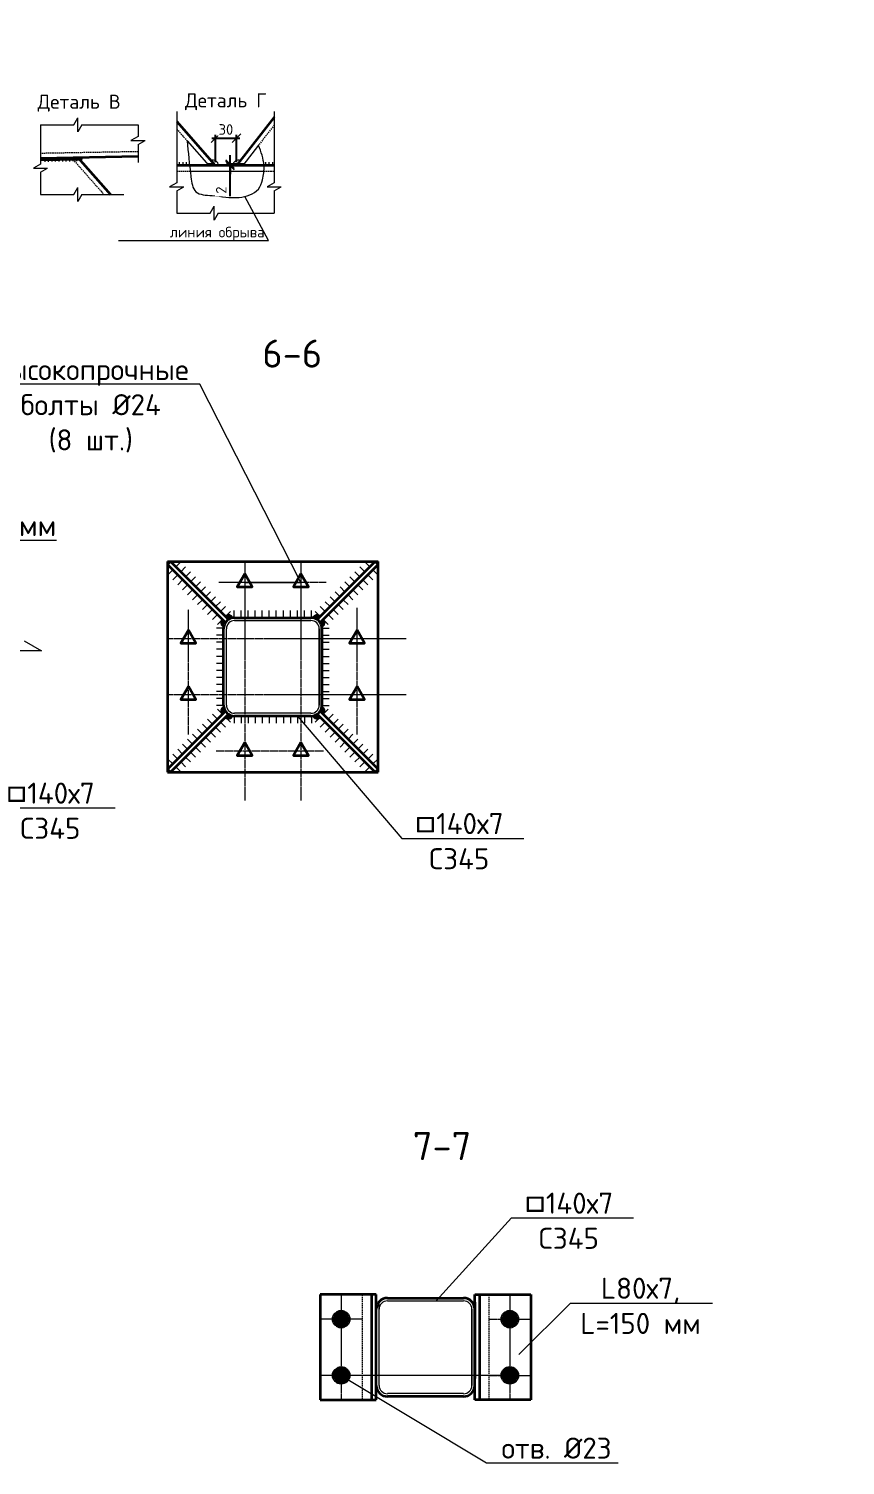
# Model space of a CAD drawing. Header units: millimetres. Extents: x -8174 to 141842, y -29548 to 3412.
# Drawn here: x 31805 to 32967, y -14227 to -12183 of the extents above; entities that cross this region are included whole.
import ezdxf
from ezdxf import colors
from ezdxf.entities.mleader import LeaderData, LeaderLine
from ezdxf.math import Vec2, Vec3

# ---------------------------------------------------------------- set-up
doc = ezdxf.new("R2010")
doc.units = ezdxf.units.MM
doc.linetypes.add('JIS_02_2.0', pattern=[3, 2, -1])
doc.linetypes.add('JIS_08_11', pattern=[12.8, 11, -0.6, 0.6, -0.6])
for name, color, linetype, lineweight in [('НАДПИСИ', 11, 'Continuous', 13), ('ОСЕВАЯ', 50, 'JIS_08_11', 13), ('ОСНОВНАЯ', 213, 'Continuous', 35), ('ШТРИХОВАЯ', 84, 'JIS_02_2.0', 13)]:
    doc.layers.add(name, color=color, linetype=linetype, lineweight=lineweight)
doc.styles.add('_ОСК', font='isocpeur.ttf', dxfattribs={"height": 3})
doc.styles.add('ОСК', font='isocpeur.ttf')
doc.dimstyles.new('_ОСК', dxfattribs={"dimscale": 25, "dimtxt": 3, "dimasz": 2.5, "dimexe": 1, "dimexo": 1, "dimgap": 1, "dimtad": 3, "dimdec": 0, "dimzin": 1, "dimdsep": 46, "dimtxsty": '_ОСК', "dimblk": 'ARCHTICK', "dimcen": 2, "dimdle": 1, "dimclrt": 256, "dimadec": 0, "dimazin": 0, "dimtfac": 1, "dimtdec": 0, "dimtmove": 1, "dimatfit": 3, "dimfxl": 1, "dimtvp": 2.25, "dimtfill": 1, "dimtolj": 1, "dimtzin": 1, "dimarcsym": 0})

# ---------------------------------------------------------------- blocks, each defined once
blk = doc.blocks.new('_None')
blk = doc.blocks.new('_ArchTick')
at = {"color": 0, "linetype": 'ByBlock', "const_width": 0.15}
blk.add_lwpolyline([(-0.5, -0.5), (0.5, 0.5)], dxfattribs=at)
blk = doc.blocks.new('*D51')
at = {"layer": 'Defpoints', "color": 0}
for p in [(32071, -12377.6), (32101, -12377.6)]:
    blk.add_point(p, dxfattribs=at)
at = {"layer": 'НАДПИСИ', "color": 0, "lineweight": -2}
for p, q in [((32066, -12338.8), (32106, -12338.8)), ((32071, -12372.6), (32071, -12333.8)), ((32101, -12372.6), (32101, -12333.8))]:
    blk.add_line(p, q, dxfattribs=at)
at = {"layer": 'НАДПИСИ', "color": 0, "lineweight": -2, "xscale": 12.5, "yscale": 12.5, "zscale": 12.5, "rotation": 180}
blk.add_blockref('_ArchTick', (32071, -12338.8), dxfattribs=at)
at = {"layer": 'НАДПИСИ', "color": 0, "lineweight": -2, "xscale": 12.5, "yscale": 12.5, "zscale": 12.5}
blk.add_blockref('_ArchTick', (32101, -12338.8), dxfattribs=at)
at = {"layer": 'НАДПИСИ', "insert": (32086, -12326.3), "char_height": 15, "attachment_point": 5, "style": '_ОСК', "bg_fill": 3, "box_fill_scale": 1.1, "bg_fill_color": 256, "bg_fill_true_color": 13158600, "bg_fill_transparency": 0}
blk.add_mtext('\\A1;30', dxfattribs=at)
at = {"layer": 'Defpoints', "color": 0}
blk.add_point((32101, -12338.8), dxfattribs=at)
blk = doc.blocks.new('*D54')
at = {"layer": 'Defpoints', "color": 0}
for p in [(32091.8, -12377.6), (32107.3, -12375.6), (32107.3, -12377.6)]:
    blk.add_point(p, dxfattribs=at)
at = {"layer": 'НАДПИСИ', "color": 0, "lineweight": -2}
for p, q in [((32091.8, -12375.6), (32091.8, -12363.1)), ((32102.3, -12375.6), (32086.8, -12375.6)), ((32102.3, -12377.6), (32086.8, -12377.6)), ((32091.8, -12375.6), (32091.8, -12377.6)), ((32091.8, -12375.6), (32091.8, -12377.6)), ((32091.8, -12377.6), (32091.8, -12390.1)), ((32091.8, -12421.4), (32091.8, -12377.6))]:
    blk.add_line(p, q, dxfattribs=at)
at = {"layer": 'НАДПИСИ', "color": 0, "lineweight": -2, "xscale": 12.5, "yscale": 12.5, "zscale": 12.5}
for p, rotation in [((32091.8, -12375.6), 270), ((32091.8, -12377.6), 90)]:
    blk.add_blockref('_ArchTick', p, dxfattribs=dict(at, rotation=rotation))
at = {"layer": 'НАДПИСИ', "insert": (32079.3, -12412.6), "char_height": 15, "attachment_point": 5, "rotation": 90, "style": '_ОСК', "bg_fill": 3, "box_fill_scale": 1.1, "bg_fill_color": 256, "bg_fill_true_color": 13158600, "bg_fill_transparency": 0}
blk.add_mtext('\\A1;2', dxfattribs=at)

msp = doc.modelspace()

# ---------------------------------------------------------------- hatches: boundary and pattern name
at = {"layer": 'НАДПИСИ'}
h = msp.add_hatch(color=256, dxfattribs=at)
h.dxf.hatch_style = 1
h.paths.add_polyline_path([(31881.5, -12366.3), (31875.5, -12366.4), (31879.4, -12370.9, 0.21993)])
h = msp.add_hatch(color=256, dxfattribs=at)
h.dxf.hatch_style = 1
h.paths.add_polyline_path([(32095.9, -13021.4, 0.107839), (32089.6, -13023.8), (32084.9, -13019.1, -0.538851)])
h = msp.add_hatch(color=256, dxfattribs=at)
h.dxf.hatch_style = 1
h.paths.add_polyline_path([(32209.5, -13021.4, -0.107839), (32215.7, -13023.8), (32220.5, -13019.1, 0.538851)])
h = msp.add_hatch(color=256, dxfattribs=at)
h.dxf.hatch_style = 1
h.paths.add_polyline_path([(32080.6, -13023.3, 0.538851), (32082.9, -13034.3, -0.107839), (32085.4, -13028.1)])
h = msp.add_hatch(color=256, dxfattribs=at)
h.dxf.hatch_style = 1
h.paths.add_polyline_path([(32224.7, -13023.3, -0.538851), (32222.5, -13034.3, 0.107839), (32220, -13028.1)])
h = msp.add_hatch(color=256, dxfattribs=at)
h.dxf.hatch_style = 1
h.paths.add_polyline_path([(32080.6, -13159, -0.538851), (32082.9, -13147.9, 0.107839), (32085.4, -13154.2)])
h = msp.add_hatch(color=256, dxfattribs=at)
h.dxf.hatch_style = 1
h.paths.add_polyline_path([(32095.9, -13160.9, -0.107839), (32089.6, -13158.4), (32084.9, -13163.2, 0.538851)])
h = msp.add_hatch(color=256, dxfattribs=at)
h.dxf.hatch_style = 1
h.paths.add_polyline_path([(32209.5, -13160.9, 0.107839), (32215.7, -13158.4), (32220.5, -13163.2, -0.538851)])
h = msp.add_hatch(color=256, dxfattribs=at)
h.dxf.hatch_style = 1
h.paths.add_polyline_path([(32224.7, -13159, 0.538851), (32222.5, -13147.9, -0.107839), (32220, -13154.2)])
at = {"layer": 'ОСНОВНАЯ'}
h = msp.add_hatch(color=256, dxfattribs=at)
h.dxf.hatch_style = 1
edge = h.paths.add_edge_path()
edge.add_arc((32250, -14019.4), 11.5, 90, 180, ccw=False)
edge.add_line((32250, -14007.9), (32250, -14019.4))
edge.add_line((32250, -14019.4), (32238.5, -14019.4))
edge = h.paths.add_edge_path()
edge.add_arc((32250, -14019.4), 11.5, 360, 450, ccw=False)
edge.add_line((32261.5, -14019.4), (32250, -14019.4))
edge.add_line((32250, -14019.4), (32250, -14007.9))
edge = h.paths.add_edge_path()
edge.add_arc((32250, -14019.4), 11.5, 270, 360, ccw=False)
edge.add_line((32250, -14030.9), (32250, -14019.4))
edge.add_line((32250, -14019.4), (32261.5, -14019.4))
edge = h.paths.add_edge_path()
edge.add_arc((32250, -14019.4), 11.5, 180, 270, ccw=False)
edge.add_line((32238.5, -14019.4), (32250, -14019.4))
edge.add_line((32250, -14019.4), (32250, -14030.9))
h = msp.add_hatch(color=256, dxfattribs=at)
h.dxf.hatch_style = 1
edge = h.paths.add_edge_path()
edge.add_arc((32490, -14019.4), 11.5, 360, 450)
edge.add_line((32490, -14007.9), (32490, -14019.4))
edge.add_line((32490, -14019.4), (32501.5, -14019.4))
edge = h.paths.add_edge_path()
edge.add_arc((32490, -14019.4), 11.5, 90, 180)
edge.add_line((32478.5, -14019.4), (32490, -14019.4))
edge.add_line((32490, -14019.4), (32490, -14007.9))
edge = h.paths.add_edge_path()
edge.add_arc((32490, -14019.4), 11.5, 180, 270)
edge.add_line((32490, -14030.9), (32490, -14019.4))
edge.add_line((32490, -14019.4), (32478.5, -14019.4))
edge = h.paths.add_edge_path()
edge.add_arc((32490, -14019.4), 11.5, 270, 360)
edge.add_line((32501.5, -14019.4), (32490, -14019.4))
edge.add_line((32490, -14019.4), (32490, -14030.9))
h = msp.add_hatch(color=256, dxfattribs=at)
h.dxf.hatch_style = 1
edge = h.paths.add_edge_path()
edge.add_arc((32250, -14099.4), 11.5, 540, 630)
edge.add_line((32250, -14110.9), (32250, -14099.4))
edge.add_line((32250, -14099.4), (32238.5, -14099.4))
edge = h.paths.add_edge_path()
edge.add_arc((32250, -14099.4), 11.5, 270, 360)
edge.add_line((32261.5, -14099.4), (32250, -14099.4))
edge.add_line((32250, -14099.4), (32250, -14110.9))
edge = h.paths.add_edge_path()
edge.add_arc((32250, -14099.4), 11.5, 360, 450)
edge.add_line((32250, -14087.9), (32250, -14099.4))
edge.add_line((32250, -14099.4), (32261.5, -14099.4))
edge = h.paths.add_edge_path()
edge.add_arc((32250, -14099.4), 11.5, 450, 540)
edge.add_line((32238.5, -14099.4), (32250, -14099.4))
edge.add_line((32250, -14099.4), (32250, -14087.9))
h = msp.add_hatch(color=256, dxfattribs=at)
h.dxf.hatch_style = 1
edge = h.paths.add_edge_path()
edge.add_arc((32490, -14099.4), 11.5, -90, 0, ccw=False)
edge.add_line((32490, -14110.9), (32490, -14099.4))
edge.add_line((32490, -14099.4), (32501.5, -14099.4))
edge = h.paths.add_edge_path()
edge.add_arc((32490, -14099.4), 11.5, 180, 270, ccw=False)
edge.add_line((32478.5, -14099.4), (32490, -14099.4))
edge.add_line((32490, -14099.4), (32490, -14110.9))
edge = h.paths.add_edge_path()
edge.add_arc((32490, -14099.4), 11.5, 90, 180, ccw=False)
edge.add_line((32490, -14087.9), (32490, -14099.4))
edge.add_line((32490, -14099.4), (32478.5, -14099.4))
edge = h.paths.add_edge_path()
edge.add_arc((32490, -14099.4), 11.5, 0, 90, ccw=False)
edge.add_line((32501.5, -14099.4), (32490, -14099.4))
edge.add_line((32490, -14099.4), (32490, -14087.9))

# ---------------------------------------------------------------- linework, layer by layer
at = {"layer": 'НАДПИСИ'}
for p, q in [((32015.9, -12300.7), (32015.9, -12402.4)), ((32154.7, -12300.7), (32154.7, -12402.4)), ((31822.1, -12319.7), (31822.1, -12375.8)), ((31822.1, -12319.7), (31869.7, -12319.7)), ((31869.7, -12319.7), (31875.4, -12309.7)), ((31875.4, -12329.7), (31875.4, -12309.7)), ((31881.1, -12319.7), (31875.4, -12329.7)), ((31881.1, -12319.7), (31960.9, -12319.7)), ((31960.9, -12319.7), (31960.9, -12336.5)), ((31960.9, -12336.5), (31950.9, -12342.2)), ((31950.9, -12342.2), (31970.9, -12342.2)), ((31960.9, -12347.9), (31970.9, -12342.2)), ((31960.9, -12347.9), (31960.9, -12373.3)), ((31828.7, -12372.2), (31828.6, -12367.2)), ((31828.7, -12372.2), (31828.6, -12367.2)), ((31833.7, -12372.1), (31833.6, -12367.1)), ((31833.7, -12372.2), (31833.6, -12367.2)), ((31838.7, -12372), (31838.6, -12367)), ((31838.7, -12372.1), (31838.6, -12367.1)), ((31843.7, -12372), (31843.6, -12367)), ((31848.7, -12371.9), (31848.6, -12366.9)), ((31853.7, -12371.8), (31853.6, -12366.8)), ((31858.7, -12371.7), (31858.6, -12366.7)), ((31863.7, -12371.7), (31863.6, -12366.7)), ((31868.7, -12371.6), (31868.6, -12366.6)), ((31873.7, -12371.5), (31873.6, -12366.5)), ((31822.1, -12375.8), (31812.1, -12381.5)), ((31812.1, -12381.5), (31832.1, -12381.5)), ((31822.1, -12387.2), (31832.1, -12381.5)), ((31822.1, -12387.2), (31822.1, -12418.9)), ((32020, -12377.6), (32020, -12372.6)), ((32025, -12377.6), (32025, -12372.6)), ((32030, -12377.6), (32030, -12372.6)), ((32142.6, -12377.6), (32142.6, -12372.6)), ((32147.6, -12377.6), (32147.6, -12372.6)), ((32152.6, -12377.6), (32152.6, -12372.6)), ((31869.7, -12418.9), (31875.4, -12408.9)), ((31875.4, -12428.9), (31875.4, -12408.9)), ((32015.9, -12402.4), (32005.9, -12408.1)), ((32005.9, -12408.1), (32025.9, -12408.1)), ((32015.9, -12413.8), (32025.9, -12408.1)), ((32154.7, -12402.4), (32144.7, -12408.1)), ((32144.7, -12408.1), (32164.7, -12408.1)), ((32154.7, -12413.8), (32164.7, -12408.1)), ((31822.1, -12418.9), (31869.7, -12418.9)), ((31881.1, -12418.9), (31875.4, -12428.9)), ((31881.1, -12418.9), (31940.6, -12418.9)), ((32015.9, -12413.8), (32015.9, -12445.5)), ((32154.7, -12413.8), (32154.7, -12445.5)), ((32015.9, -12445.5), (32063.5, -12445.5)), ((32063.5, -12445.5), (32069.3, -12435.5)), ((32069.3, -12455.5), (32069.3, -12435.5)), ((32075, -12445.5), (32069.3, -12455.5)), ((32075, -12445.5), (32154.7, -12445.5)), ((31933, -12484.4), (32146.6, -12484.4)), ((32003.2, -12960.1), (32010.3, -12953)), ((32010.3, -12967.2), (32017.4, -12960.1)), ((32021.6, -12941.7), (32014.5, -12948.8)), ((32028.7, -12948.8), (32021.6, -12955.9)), ((32035.8, -12955.9), (32028.7, -12962.9)), ((32269.6, -12955.9), (32276.6, -12962.9)), ((32276.6, -12948.8), (32283.7, -12955.9)), ((32283.7, -12941.7), (32290.8, -12948.8)), ((32295, -12967.2), (32288, -12960.1)), ((32302.1, -12960.1), (32295, -12953)), ((32017.4, -12974.2), (32024.4, -12967.2)), ((32024.4, -12981.3), (32031.5, -12974.2)), ((32031.5, -12988.4), (32038.6, -12981.3)), ((32042.8, -12962.9), (32035.8, -12970)), ((32049.9, -12970), (32042.8, -12977.1)), ((32057, -12977.1), (32049.9, -12984.1)), ((32248.4, -12977.1), (32255.4, -12984.1)), ((32255.4, -12970), (32262.5, -12977.1)), ((32262.5, -12962.9), (32269.6, -12970)), ((32273.8, -12988.4), (32266.7, -12981.3)), ((32280.9, -12981.3), (32273.8, -12974.2)), ((32288, -12974.2), (32280.9, -12967.2)), ((32038.6, -12995.5), (32045.7, -12988.4)), ((32045.7, -13002.5), (32052.7, -12995.5)), ((32064, -12984.1), (32057, -12991.2)), ((32071.1, -12991.2), (32064, -12998.3)), ((32078.2, -12998.3), (32071.1, -13005.3)), ((32227.1, -12998.3), (32234.2, -13005.3)), ((32234.2, -12991.2), (32241.3, -12998.3)), ((32241.3, -12984.1), (32248.4, -12991.2)), ((32259.7, -13002.5), (32252.6, -12995.5)), ((32266.7, -12995.5), (32259.7, -12988.4)), ((32052.7, -13009.6), (32059.8, -13002.5)), ((32059.8, -13016.7), (32066.9, -13009.6)), ((32066.9, -13023.7), (32073.9, -13016.7)), ((32085.3, -13005.3), (32078.2, -13012.4)), ((32092.3, -13012.4), (32085.3, -13019.5)), ((32097.7, -13021.1), (32097.7, -13011.1)), ((32107.7, -13021.1), (32107.7, -13011.1)), ((32117.7, -13021.1), (32117.7, -13011.1)), ((32127.7, -13021.1), (32127.7, -13011.1)), ((32137.7, -13021.1), (32137.7, -13011.1)), ((32147.7, -13021.1), (32147.7, -13011.1)), ((32157.7, -13021.1), (32157.7, -13011.1)), ((32157.7, -13021.1), (32157.7, -13011.1)), ((32167.7, -13021.1), (32167.7, -13011.1)), ((32167.7, -13021.1), (32167.7, -13011.1)), ((32177.7, -13021.1), (32177.7, -13011.1)), ((32177.7, -13021.1), (32177.7, -13011.1)), ((32187.7, -13021.1), (32187.7, -13011.1)), ((32187.7, -13021.1), (32187.7, -13011.1)), ((32197.7, -13021.1), (32197.7, -13011.1)), ((32207.7, -13021.1), (32207.7, -13011.1)), ((32213, -13012.4), (32220.1, -13019.5)), ((32220.1, -13005.3), (32227.1, -13012.4)), ((32238.5, -13023.7), (32231.4, -13016.7)), ((32245.5, -13016.7), (32238.5, -13009.6)), ((32252.6, -13009.6), (32245.5, -13002.5)), ((32082.7, -13036.1), (32072.7, -13036.1)), ((32073.9, -13030.8), (32081, -13023.7)), ((32086.7, -13145.4), (32086.7, -13036.9)), ((32098.4, -13025.1), (32206.9, -13025.1)), ((32218.7, -13036.9), (32218.7, -13145.4)), ((32218.7, -13145.4), (32218.7, -13036.9)), ((32222.7, -13036.1), (32232.7, -13036.1)), ((32231.4, -13030.8), (32224.3, -13023.7)), ((31798.7, -13054), (31823.7, -13068.2)), ((32082.7, -13046.1), (32072.7, -13046.1)), ((32082.7, -13056.1), (32072.7, -13056.1)), ((32222.7, -13046.1), (32232.7, -13046.1)), ((32222.7, -13056.1), (32232.7, -13056.1)), ((31823.7, -13068.2), (31773.7, -13068.2)), ((32082.7, -13066.1), (32072.7, -13066.1)), ((32082.7, -13076.1), (32072.7, -13076.1)), ((32222.7, -13066.1), (32232.7, -13066.1)), ((32222.7, -13076.1), (32232.7, -13076.1)), ((32082.7, -13086.1), (32072.7, -13086.1)), ((32082.7, -13096.1), (32072.7, -13096.1)), ((32222.7, -13086.1), (32232.7, -13086.1)), ((32222.7, -13096.1), (32232.7, -13096.1)), ((32082.7, -13106.1), (32072.7, -13106.1)), ((32082.7, -13116.1), (32072.7, -13116.1)), ((32222.7, -13106.1), (32232.7, -13106.1)), ((32222.7, -13116.1), (32232.7, -13116.1)), ((32082.7, -13126.1), (32072.7, -13126.1)), ((32082.7, -13136.1), (32072.7, -13136.1)), ((32082.7, -13136.1), (32072.7, -13136.1)), ((32222.7, -13126.1), (32232.7, -13126.1)), ((32222.7, -13136.1), (32232.7, -13136.1)), ((32222.7, -13136.1), (32232.7, -13136.1)), ((32059.8, -13165.6), (32066.9, -13172.7)), ((32066.9, -13158.5), (32073.9, -13165.6)), ((32082.7, -13146.1), (32072.7, -13146.1)), ((32082.7, -13146.1), (32072.7, -13146.1)), ((32073.9, -13151.5), (32081, -13158.5)), ((32092.3, -13169.9), (32085.3, -13162.8)), ((32097.7, -13161.1), (32097.7, -13171.1)), ((32206.9, -13157.1), (32098.4, -13157.1)), ((32107.7, -13161.1), (32107.7, -13171.1)), ((32117.7, -13161.1), (32117.7, -13171.1)), ((32127.7, -13161.1), (32127.7, -13171.1)), ((32137.7, -13161.1), (32137.7, -13171.1)), ((32147.7, -13161.1), (32147.7, -13171.1)), ((32157.7, -13161.1), (32157.7, -13171.1)), ((32157.7, -13161.1), (32157.7, -13171.1)), ((32167.7, -13161.1), (32167.7, -13171.1)), ((32167.7, -13161.1), (32167.7, -13171.1)), ((32177.7, -13161.1), (32177.7, -13171.1)), ((32177.7, -13161.1), (32177.7, -13171.1)), ((32187.7, -13161.1), (32187.7, -13171.1)), ((32187.7, -13161.1), (32187.7, -13171.1)), ((32197.7, -13161.1), (32197.7, -13171.1)), ((32207.7, -13161.1), (32207.7, -13171.1)), ((32213, -13169.9), (32220.1, -13162.8)), ((32222.7, -13146.1), (32232.7, -13146.1)), ((32222.7, -13146.1), (32232.7, -13146.1)), ((32231.4, -13151.5), (32224.3, -13158.5)), ((32238.5, -13158.5), (32231.4, -13165.6)), ((32245.5, -13165.6), (32238.5, -13172.7)), ((32045.7, -13179.8), (32052.7, -13186.8)), ((32052.7, -13172.7), (32059.8, -13179.8)), ((32071.1, -13191.1), (32064, -13184)), ((32078.2, -13184), (32071.1, -13176.9)), ((32085.3, -13176.9), (32078.2, -13169.9)), ((32220.1, -13176.9), (32227.1, -13169.9)), ((32227.1, -13184), (32234.2, -13176.9)), ((32234.2, -13191.1), (32241.3, -13184)), ((32252.6, -13172.7), (32245.5, -13179.8)), ((32259.7, -13179.8), (32252.6, -13186.8)), ((32024.4, -13201), (32031.5, -13208)), ((32031.5, -13193.9), (32038.6, -13201)), ((32038.6, -13186.8), (32045.7, -13193.9)), ((32049.9, -13212.3), (32042.8, -13205.2)), ((32057, -13205.2), (32049.9, -13198.1)), ((32064, -13198.1), (32057, -13191.1)), ((32241.3, -13198.1), (32248.4, -13191.1)), ((32248.4, -13205.2), (32255.4, -13198.1)), ((32255.4, -13212.3), (32262.5, -13205.2)), ((32266.7, -13186.8), (32259.7, -13193.9)), ((32273.8, -13193.9), (32266.7, -13201)), ((32280.9, -13201), (32273.8, -13208)), ((32003.2, -13222.2), (32010.3, -13229.3)), ((32010.3, -13215.1), (32017.4, -13222.2)), ((32017.4, -13208), (32024.4, -13215.1)), ((32028.7, -13233.5), (32021.6, -13226.4)), ((32035.8, -13226.4), (32028.7, -13219.4)), ((32042.8, -13219.4), (32035.8, -13212.3)), ((32262.5, -13219.4), (32269.6, -13212.3)), ((32269.6, -13226.4), (32276.6, -13219.4)), ((32276.6, -13233.5), (32283.7, -13226.4)), ((32288, -13208), (32280.9, -13215.1)), ((32295, -13215.1), (32288, -13222.2)), ((32302.1, -13222.2), (32295, -13229.3)), ((32021.6, -13240.6), (32014.5, -13233.5)), ((32283.7, -13240.6), (32290.8, -13233.5)), ((32304, -14113.7), (32304, -13995.2)), ((32315.8, -13993.4), (32424.2, -13993.4)), ((32436, -14005.2), (32436, -14113.7)), ((32436, -14113.7), (32436, -14005.2)), ((32424.2, -14125.4), (32315.8, -14125.4))]:
    msp.add_line(p, q, dxfattribs=at)
for centre, radius, start, end in [((31875.5, -12366.4), 6, 311.3882, 1.0026), ((32089.6, -13023.8), 6.73, 21.7279, 135), ((32215.7, -13023.8), 6.73, 45, 158.2721), ((32085.4, -13028.1), 6.73, 135, 248.2721), ((32098.4, -13036.9), 11.8, 90, 180), ((32206.9, -13036.9), 11.8, 0, 90), ((32220, -13028.1), 6.73, 291.7279, 45), ((32085.4, -13154.2), 6.73, 111.7279, 225), ((32089.6, -13158.4), 6.73, 225, 338.2721), ((32098.4, -13145.4), 11.8, 180, 270), ((32206.9, -13145.4), 11.8, 270, 0), ((32206.9, -13145.4), 11.8, 270, 0), ((32215.7, -13158.4), 6.73, 201.7279, 315), ((32220, -13154.2), 6.73, 315, 68.2721), ((32315.8, -14005.2), 11.8, 90, 180), ((32424.2, -14005.2), 11.8, 0, 90), ((32315.8, -14113.7), 11.8, 180, 270), ((32424.2, -14113.7), 11.8, 270, 0), ((32424.2, -14113.7), 11.8, 270, 0)]:
    msp.add_arc(centre, radius, start, end, dxfattribs=at)
at = {"layer": 'ОСЕВАЯ', "linetype": 'JIS_08_11'}
for p, q in [((32112.7, -12941.1), (32112.7, -13281.1)), ((32192.7, -12941.1), (32192.7, -13281.1)), ((32228.6, -12971.1), (32075.9, -12971.1)), ((32032.7, -13187.5), (32032.7, -13009.3)), ((32272.7, -13187.5), (32272.7, -13007.2)), ((32342.7, -13051.1), (32002.7, -13051.1)), ((32342.7, -13131.1), (32002.7, -13131.1)), ((32225, -13211.1), (32072.3, -13211.1))]:
    msp.add_line(p, q, dxfattribs=at)
at = {"layer": 'ОСЕВАЯ', "linetype": 'JIS_08_11', "ltscale": 0.5}
for p, q in [((32250, -13984.4), (32250, -14134.4)), ((32490, -13984.4), (32490, -14134.4)), ((32280, -14019.4), (32220, -14019.4)), ((32460, -14019.4), (32520, -14019.4)), ((32280, -14099.4), (32220, -14099.4)), ((32460, -14099.4), (32520, -14099.4))]:
    msp.add_line(p, q, dxfattribs=at)
at = {"layer": 'ОСНОВНАЯ'}
for p, q in [((32015.9, -12315.1), (32069.2, -12375.6)), ((32154.7, -12308.6), (32102.6, -12375.6)), ((31960.9, -12364.9), (31822.1, -12367.4)), ((31822.1, -12369.4), (31877.2, -12368.4)), ((31875.5, -12366.4), (31921.7, -12418.9)), ((32154.7, -12377.6), (32015.9, -12377.6)), ((32002.7, -12941.1), (32002.7, -13241.1)), ((32002.7, -12941.1), (32302.7, -12941.1)), ((32006.9, -12941.1), (32002.7, -12945.4)), ((32085.4, -13028.1), (32002.7, -12945.4)), ((32089.6, -13023.8), (32006.9, -12941.1)), ((32215.7, -13023.8), (32298.4, -12941.1)), ((32220, -13028.1), (32302.7, -12945.4)), ((32298.4, -12941.1), (32302.7, -12945.4)), ((32302.7, -13241.1), (32302.7, -12941.1)), ((32098.4, -13021.1), (32206.9, -13021.1)), ((32082.7, -13145.4), (32082.7, -13036.9)), ((32222.7, -13036.9), (32222.7, -13155.4)), ((32222.7, -13145.4), (32222.7, -13036.9)), ((32085.4, -13154.2), (32002.7, -13236.9)), ((32089.6, -13158.4), (32006.9, -13241.1)), ((32206.9, -13161.1), (32098.4, -13161.1)), ((32215.7, -13158.4), (32298.4, -13241.1)), ((32220, -13154.2), (32302.7, -13236.9)), ((32006.9, -13241.1), (32002.7, -13236.9)), ((32002.7, -13241.1), (32302.7, -13241.1)), ((32298.4, -13241.1), (32302.7, -13236.9)), ((32300, -13984.4), (32220, -13984.4)), ((32220, -13984.4), (32220, -14134.4)), ((32300, -13984.4), (32230, -13984.4)), ((32293, -13984.4), (32293, -14134.4)), ((32300, -14134.4), (32300, -13984.4)), ((32300, -14123.7), (32300, -13995.2)), ((32315.8, -13989.4), (32424.2, -13989.4)), ((32440, -13984.4), (32520, -13984.4)), ((32440, -14134.4), (32440, -13984.4)), ((32440, -13984.4), (32510, -13984.4)), ((32440, -13995.2), (32440, -14103.7)), ((32440, -14123.7), (32440, -13995.2)), ((32447, -13984.4), (32447, -14134.4)), ((32520, -13984.4), (32520, -14134.4)), ((32220, -14134.4), (32300, -14134.4)), ((32424.2, -14129.4), (32315.8, -14129.4)), ((32520, -14134.4), (32440, -14134.4))]:
    msp.add_line(p, q, dxfattribs=at)
for points in [[(32112.7, -12958.8), (32102, -12977.3), (32123.3, -12977.3)], [(32192.7, -12958.8), (32182, -12977.3), (32203.3, -12977.3)], [(32032.7, -13038.8), (32022, -13057.3), (32043.3, -13057.3)], [(32272.7, -13038.8), (32262, -13057.3), (32283.3, -13057.3)], [(32032.7, -13118.8), (32022, -13137.3), (32043.3, -13137.3)], [(32272.7, -13118.8), (32262, -13137.3), (32283.3, -13137.3)], [(32112.7, -13198.8), (32102, -13217.3), (32123.3, -13217.3)], [(32192.7, -13198.8), (32182, -13217.3), (32203.3, -13217.3)]]:
    msp.add_lwpolyline(points, close=True, dxfattribs=at)
for centre in [(32250, -14019.4), (32490, -14019.4), (32250, -14099.4), (32490, -14099.4)]:
    msp.add_circle(centre, 11.5, dxfattribs=at)
for centre, start, end in [((32098.4, -13036.9), 90, 180), ((32206.9, -13036.9), 0, 90), ((32098.4, -13145.4), 180, 270), ((32206.9, -13145.4), 270, 0), ((32315.8, -14005.2), 90, 180), ((32424.2, -14005.2), 0, 90), ((32315.8, -14113.7), 180, 270), ((32424.2, -14113.7), 270, 0)]:
    msp.add_arc(centre, 15.8, start, end, dxfattribs=at)
at = {"layer": 'ШТРИХОВАЯ'}
for p, q in [((32015.9, -12325.6), (32030.7, -12342.4)), ((32154.7, -12320), (32132.3, -12348.8)), ((31960.9, -12357.9), (31822.1, -12360.4)), ((31866.3, -12366.6), (31912.4, -12418.9)), ((32015.9, -12385.6), (32035.2, -12385.6)), ((32140.1, -12385.6), (32154.7, -12385.6)), ((32280, -13984.4), (32280, -14134.4)), ((32460, -13984.4), (32460, -14134.4))]:
    msp.add_line(p, q, dxfattribs=at)

# ---------------------------------------------------------------- texts
at = {"layer": 'НАДПИСИ', "style": 'ОСК'}
for s, insert, char_height, width, attachment_point in [('Деталь В', (31818, -12276.8), 20, 394.338, 1), ('Деталь Г', (32027.8, -12274.8), 20, 394.338, 1), ('линия обрыва', (32006.2, -12464.9), 15, 394.338, 1), ('6-6', (32222.9, -12665.2), 40, 233.03, 9), ('7-7', (32351.9, -13753), 40, 41.225, 1)]:
    msp.add_mtext(s, dxfattribs=dict(at, insert=insert, char_height=char_height, width=width, attachment_point=attachment_point))

# ---------------------------------------------------------------- leaders
at = {"layer": 'НАДПИСИ'}
ml = msp.add_multileader_mtext('Standard', dxfattribs=at)
ml.set_content(' L80х7,\\PL=150 мм', color=256, style='ОСК')
ml.set_leader_properties(color=256, linetype='ByLayer', lineweight=-1)
ml.set_arrow_properties(name='NONE')
ml.build(insert=Vec2(0, 0))
ml.multileader.update_dxf_attribs({"has_dogleg": 0, "text_left_attachment_type": 6, "text_right_attachment_type": 6, "dogleg_length": 0, "arrow_head_size": 75, "scale": 50})
ctx = ml.context
ctx.base_point, ctx.scale, ctx.char_height, ctx.arrow_head_size, ctx.landing_gap_size, ctx.plane_origin = Vec3(38722.6, -12472.2), 50, 150, 75, 100, Vec3(35036.5, -13656.4)
ctx.left_attachment, ctx.right_attachment, ctx.text_align_type = 6, 6, 1
notes = []
notes.append((ctx, [(0, (1, 1, 0), (39717.6, -12472.2), (-1, 0), 0, [(2, [(39866.7, -12182.9)], 0, [])])]))
ctx.mtext.insert, ctx.mtext.width, ctx.mtext.defined_height, ctx.mtext.alignment, ctx.mtext.flow_direction = Vec3(39220.1, -12292.2), 1892.321, 273.1, 2, 5
ml = msp.add_multileader_mtext('Standard', dxfattribs=at)
ml.set_content(' L80х7,\\PL=150 мм', color=256, style='ОСК')
ml.set_leader_properties(color=256, linetype='ByLayer', lineweight=-1)
ml.set_arrow_properties(name='NONE')
ml.build(insert=Vec2(0, 0))
ml.multileader.update_dxf_attribs({"has_dogleg": 0, "text_left_attachment_type": 6, "text_right_attachment_type": 6, "dogleg_length": 0, "arrow_head_size": 75, "scale": 50})
ctx = ml.context
ctx.base_point, ctx.scale, ctx.char_height, ctx.arrow_head_size, ctx.landing_gap_size, ctx.plane_origin = Vec3(51177.6, -12472.2), 50, 150, 75, 100, Vec3(47491.5, -13656.4)
ctx.left_attachment, ctx.right_attachment, ctx.text_align_type = 6, 6, 1
notes.append((ctx, [(0, (1, 1, 0), (52172.6, -12472.2), (-1, 0), 0, [(2, [(52321.7, -12182.9)], 0, [])])]))
ctx.mtext.insert, ctx.mtext.width, ctx.mtext.defined_height, ctx.mtext.alignment, ctx.mtext.flow_direction = Vec3(51675.1, -12292.2), 1892.321, 273.1, 2, 5
ml = msp.add_multileader_mtext('Standard', dxfattribs=at)
ml.set_content(' {\\H0.6x;2}', color=256, style='ОСК')
ml.set_leader_properties(color=256, linetype='ByLayer', lineweight=-1)
ml.set_arrow_properties(name='NONE')
ml.build(insert=Vec2(0, 0))
ml.multileader.update_dxf_attribs({"has_dogleg": 0, "text_left_attachment_type": 6, "text_right_attachment_type": 6, "dogleg_length": 0, "arrow_head_size": 75, "scale": 50})
ctx = ml.context
ctx.base_point, ctx.scale, ctx.char_height, ctx.arrow_head_size, ctx.landing_gap_size, ctx.plane_origin = Vec3(40640.4, -12622.9), 50, 250, 75, 100, Vec3(36563.2, -13542.7)
ctx.left_attachment, ctx.right_attachment, ctx.text_align_type = 6, 6, 1
notes.append((ctx, [(0, (1, 1, 0), (41080.4, -12622.9), (-1, 0), 0, [(2, [(41274.3, -12224.9)], 0, [])])]))
ctx.mtext.insert, ctx.mtext.width, ctx.mtext.defined_height, ctx.mtext.alignment, ctx.mtext.flow_direction = Vec3(40860.4, -12342.9), 437.823, 295, 2, 5
ml = msp.add_multileader_mtext('Standard', dxfattribs=at)
ml.set_content(' {\\H0.6x;3}', color=256, style='ОСК')
ml.set_leader_properties(color=256, linetype='ByLayer', lineweight=-1)
ml.set_arrow_properties(name='NONE')
ml.build(insert=Vec2(0, 0))
ml.multileader.update_dxf_attribs({"has_dogleg": 0, "text_left_attachment_type": 6, "text_right_attachment_type": 6, "dogleg_length": 0, "arrow_head_size": 75, "scale": 50})
ctx = ml.context
ctx.base_point, ctx.scale, ctx.char_height, ctx.arrow_head_size, ctx.landing_gap_size, ctx.plane_origin = Vec3(37455.6, -12775.1), 50, 250, 75, 100, Vec3(33378.4, -13694.9)
ctx.left_attachment, ctx.right_attachment, ctx.text_align_type = 6, 6, 1
notes.append((ctx, [(0, (1, 1, 0), (37895.6, -12775.1), (-1, 0), 0, [(2, [(38089.5, -12377.1)], 0, [])])]))
ctx.mtext.insert, ctx.mtext.width, ctx.mtext.defined_height, ctx.mtext.alignment, ctx.mtext.flow_direction = Vec3(37675.6, -12495.1), 437.823, 295, 2, 5
ml = msp.add_multileader_mtext('Standard', dxfattribs=at)
ml.set_content('высокопрочные\\Pболты %%C24\\P(8 шт.)', color=256, style='ОСК')
ml.set_leader_properties(color=256, linetype='ByLayer', lineweight=-1)
ml.set_arrow_properties(name='NONE')
ml.build(insert=Vec2(0, 0))
ml.multileader.update_dxf_attribs({"has_dogleg": 0, "text_left_attachment_type": 6, "text_right_attachment_type": 6, "dogleg_length": 0, "arrow_head_size": 15, "scale": 10})
ctx = ml.context
ctx.base_point, ctx.scale, ctx.char_height, ctx.arrow_head_size, ctx.landing_gap_size, ctx.plane_origin = Vec3(31738.7, -12689), 10, 30, 15, 20, Vec3(31714.4, -13693.1)
ctx.left_attachment, ctx.right_attachment, ctx.text_align_type = 6, 6, 1
notes.append((ctx, [(0, (1, 1, 0), (32048.7, -12689), (-1, 0), 0, [(0, [(32112.7, -12971.1), (32192.7, -12971.1)], 0, [])])]))
ctx.mtext.insert, ctx.mtext.width, ctx.mtext.alignment, ctx.mtext.flow_direction = Vec3(31893.7, -12653), 205.412, 2, 5
ml = msp.add_multileader_mtext('Standard', dxfattribs=at)
ml.set_content('-t=30 мм', color=256, style='ОСК')
ml.set_leader_properties(color=256, linetype='ByLayer', lineweight=-1)
ml.set_arrow_properties(name='NONE')
ml.build(insert=Vec2(0, 0))
ml.multileader.update_dxf_attribs({"has_dogleg": 0, "text_left_attachment_type": 6, "text_right_attachment_type": 6, "dogleg_length": 0, "arrow_head_size": 15, "scale": 10})
ctx = ml.context
ctx.base_point, ctx.scale, ctx.char_height, ctx.arrow_head_size, ctx.landing_gap_size, ctx.plane_origin = Vec3(31658.6, -12911), 10, 30, 15, 20, Vec3(31898.7, -13803.4)
ctx.left_attachment, ctx.right_attachment, ctx.text_align_type = 6, 6, 1
notes.append((ctx, [(1, (1, 1, 0), (31658.6, -12911), (1, 0), 0, [(3, [(31567.8, -13007.3), (31535.2, -12969.2)], 0, [])])]))
ctx.mtext.insert, ctx.mtext.width, ctx.mtext.alignment, ctx.mtext.flow_direction = Vec3(31759.6, -12875), 205.412, 2, 5
ml = msp.add_multileader_mtext('Standard', dxfattribs=at)
ml.set_content('-t=8 мм', color=256, style='ОСК')
ml.set_leader_properties(color=256, linetype='ByLayer', lineweight=-1)
ml.set_arrow_properties(name='NONE')
ml.build(insert=Vec2(0, 0))
ml.multileader.update_dxf_attribs({"has_dogleg": 0, "text_left_attachment_type": 6, "text_right_attachment_type": 6, "dogleg_length": 0, "arrow_head_size": 15, "scale": 10})
ctx = ml.context
ctx.base_point, ctx.scale, ctx.char_height, ctx.arrow_head_size, ctx.landing_gap_size, ctx.plane_origin = Vec3(31259.9, -12918.3), 10, 30, 15, 20, Vec3(31207.1, -13803.4)
ctx.left_attachment, ctx.right_attachment, ctx.text_align_type = 6, 6, 1
notes.append((ctx, [(0, (1, 1, 0), (31440.9, -12918.3), (-1, 0), 0, [(3, [(31439.9, -13206.4), (31480.5, -13003.9)], 0, [])])]))
ctx.mtext.insert, ctx.mtext.width, ctx.mtext.alignment, ctx.mtext.flow_direction = Vec3(31350.4, -12882.3), 205.412, 2, 5
ml = msp.add_multileader_mtext('Standard', dxfattribs=at)
ml.set_content('□140х7\\PС345', color=256, style='ОСК')
ml.set_leader_properties(color=256, linetype='ByLayer', lineweight=-1)
ml.set_arrow_properties(name='NONE')
ml.build(insert=Vec2(0, 0))
ml.multileader.update_dxf_attribs({"has_dogleg": 0, "text_left_attachment_type": 6, "text_right_attachment_type": 6, "dogleg_length": 0, "arrow_head_size": 15, "scale": 10})
ctx = ml.context
ctx.base_point, ctx.scale, ctx.char_height, ctx.arrow_head_size, ctx.landing_gap_size, ctx.plane_origin = Vec3(31754.6, -13291.8), 10, 30, 15, 20, Vec3(31773.2, -14222.2)
ctx.left_attachment, ctx.right_attachment, ctx.text_align_type = 6, 6, 1
notes.append((ctx, [(1, (1, 1, 0), (31754.6, -13291.8), (1, 0), 0, [(3, [(31646.5, -13122.6)], 0, [])])]))
ctx.mtext.insert, ctx.mtext.alignment, ctx.mtext.flow_direction = Vec3(31836.1, -13255.8), 2, 5
ml = msp.add_multileader_mtext('Standard', dxfattribs=at)
ml.set_content('□140х7\\PС345', color=256, style='ОСК')
ml.set_leader_properties(color=256, linetype='ByLayer', lineweight=-1)
ml.set_arrow_properties(name='NONE')
ml.build(insert=Vec2(0, 0))
ml.multileader.update_dxf_attribs({"has_dogleg": 0, "text_left_attachment_type": 6, "text_right_attachment_type": 6, "dogleg_length": 0, "arrow_head_size": 15, "scale": 10})
ctx = ml.context
ctx.base_point, ctx.scale, ctx.char_height, ctx.arrow_head_size, ctx.landing_gap_size, ctx.plane_origin = Vec3(32336.4, -13335.1), 10, 30, 15, 20, Vec3(32316.8, -14277.4)
ctx.left_attachment, ctx.right_attachment, ctx.text_align_type = 6, 6, 1
notes.append((ctx, [(1, (1, 1, 0), (32336.4, -13335.1), (1, 0), 0, [(3, [(32188, -13161.1)], 0, [])])]))
ctx.mtext.insert, ctx.mtext.alignment, ctx.mtext.flow_direction = Vec3(32417.9, -13299.1), 2, 5
ml = msp.add_multileader_mtext('Standard', dxfattribs=at)
ml.set_content('□140х7\\PС345', color=256, style='ОСК')
ml.set_leader_properties(color=256, linetype='ByLayer', lineweight=-1)
ml.set_arrow_properties(name='NONE')
ml.build(insert=Vec2(0, 0))
ml.multileader.update_dxf_attribs({"has_dogleg": 0, "text_left_attachment_type": 6, "text_right_attachment_type": 6, "dogleg_length": 0, "arrow_head_size": 15, "scale": 10})
ctx = ml.context
ctx.base_point, ctx.scale, ctx.char_height, ctx.arrow_head_size, ctx.landing_gap_size, ctx.plane_origin = Vec3(32492.4, -13875.3), 10, 30, 15, 20, Vec3(32472.8, -14817.5)
ctx.left_attachment, ctx.right_attachment, ctx.text_align_type = 6, 6, 1
notes.append((ctx, [(1, (1, 1, 0), (32492.4, -13875.3), (1, 0), 0, [(3, [(32385.3, -13993.4)], 0, [])])]))
ctx.mtext.insert, ctx.mtext.alignment, ctx.mtext.flow_direction = Vec3(32573.9, -13839.3), 2, 5
ml = msp.add_multileader_mtext('Standard', dxfattribs=at)
ml.set_content('L80х7,\\PL=150 мм', color=256, style='ОСК')
ml.set_leader_properties(color=256, linetype='ByLayer', lineweight=-1)
ml.set_arrow_properties(name='NONE')
ml.build(insert=Vec2(0, 0))
ml.multileader.update_dxf_attribs({"has_dogleg": 0, "text_left_attachment_type": 6, "text_right_attachment_type": 6, "dogleg_length": 0, "arrow_head_size": 15, "scale": 10})
ctx = ml.context
ctx.base_point, ctx.scale, ctx.char_height, ctx.arrow_head_size, ctx.landing_gap_size, ctx.plane_origin = Vec3(32576.5, -13996.4), 10, 30, 15, 20, Vec3(32556.9, -14938.7)
ctx.left_attachment, ctx.right_attachment, ctx.text_align_type = 6, 6, 1
notes.append((ctx, [(1, (1, 1, 0), (32576.5, -13996.4), (1, 0), 0, [(3, [(32502.7, -14069.6)], 0, [])])]))
ctx.mtext.insert, ctx.mtext.alignment, ctx.mtext.flow_direction = Vec3(32676, -13960.4), 2, 5
ml = msp.add_multileader_mtext('Standard', dxfattribs=at)
ml.set_content('отв. %%C23', color=256, style='ОСК')
ml.set_leader_properties(color=256, linetype='ByLayer', lineweight=-1)
ml.set_arrow_properties(name='NONE')
ml.build(insert=Vec2(0, 0))
ml.multileader.update_dxf_attribs({"has_dogleg": 0, "text_left_attachment_type": 6, "text_right_attachment_type": 6, "dogleg_length": 0, "arrow_head_size": 15, "scale": 10})
ctx = ml.context
ctx.base_point, ctx.scale, ctx.char_height, ctx.arrow_head_size, ctx.landing_gap_size, ctx.plane_origin = Vec3(32456.9, -14223.9), 10, 30, 15, 20, Vec3(32481.2, -15156.2)
ctx.left_attachment, ctx.right_attachment, ctx.text_align_type = 6, 6, 1
notes.append((ctx, [(1, (1, 1, 0), (32456.9, -14223.9), (1, 0), 0, [(3, [(32490, -14099.4), (32250, -14099.4)], 0, [])])]))
ctx.mtext.insert, ctx.mtext.width, ctx.mtext.alignment, ctx.mtext.flow_direction = Vec3(32556.4, -14187.9), 205.412, 2, 5
for ctx, leaders in notes:
    for number, flags, end, landing, length, lines in leaders:
        leader = LeaderData()
        leader.index, (leader.has_last_leader_line, leader.has_dogleg_vector, leader.attachment_direction) = number, flags
        leader.last_leader_point, leader.dogleg_vector, leader.dogleg_length = Vec3(end), Vec3(landing), length
        for number, points, colour, breaks in lines:
            line = LeaderLine()
            line.index, line.vertices, line.color, line.breaks = number, Vec3.list(points), colors.encode_raw_color(colour), breaks
            leader.lines.append(line)
        ctx.leaders.append(leader)

# ---------------------------------------------------------------- next in the draw order: dimensions: what is measured, and where the dimension line sits
dim = msp.add_linear_dim(base=(32101, -12338.8), p1=(32071, -12377.6), p2=(32101, -12377.6), dimstyle='_ОСК', dxfattribs=at)
dim.commit()
dim.dimension.update_dxf_attribs({"geometry": '*D51', "text_midpoint": (32086, -12326.3)})

# ---------------------------------------------------------------- next in the draw order: linework, layer by layer
for p, q in [((32030.7, -12342.4), (32061.7, -12377.6)), ((32132.3, -12348.8), (32109.9, -12377.6)), ((32035.2, -12385.6), (32140.1, -12385.6))]:
    msp.add_line(p, q, dxfattribs=at)
msp.add_spline([(32030.7, -12342.4), (32036.2, -12393.8), (32043.2, -12414.9), (32066.3, -12420.4), (32104.6, -12422.9), (32132.2, -12411.1), (32137.9, -12398), (32140.2, -12377.6), (32132.3, -12348.8)], degree=3, dxfattribs=at)
at = {"layer": 'ОСНОВНАЯ'}
for p, q in [((32059.9, -12375.6), (32069.2, -12375.6)), ((32102.6, -12375.6), (32111.4, -12375.6))]:
    msp.add_line(p, q, dxfattribs=at)

# ---------------------------------------------------------------- next in the draw order: dimensions: what is measured, and where the dimension line sits
at = {"layer": 'НАДПИСИ'}
dim = msp.add_linear_dim(base=(32091.8, -12377.6), p1=(32107.3, -12375.6), p2=(32107.3, -12377.6), angle=90, dimstyle='_ОСК', dxfattribs=at)
dim.commit()
dim.dimension.update_dxf_attribs({"geometry": '*D54', "text_midpoint": (32095, -12412.6), "dimtype": 160})

# ---------------------------------------------------------------- next in the draw order: linework, layer by layer
msp.add_line((32146.6, -12484.4), (32113, -12421.6), dxfattribs=at)
for centre, start, end in [((32067.4, -12377.6), 0, 111.1277), ((32103.9, -12377.6), 68.8723, 180)]:
    msp.add_arc(centre, 7.86, start, end, dxfattribs=at)

doc.saveas('drawing.dxf')
